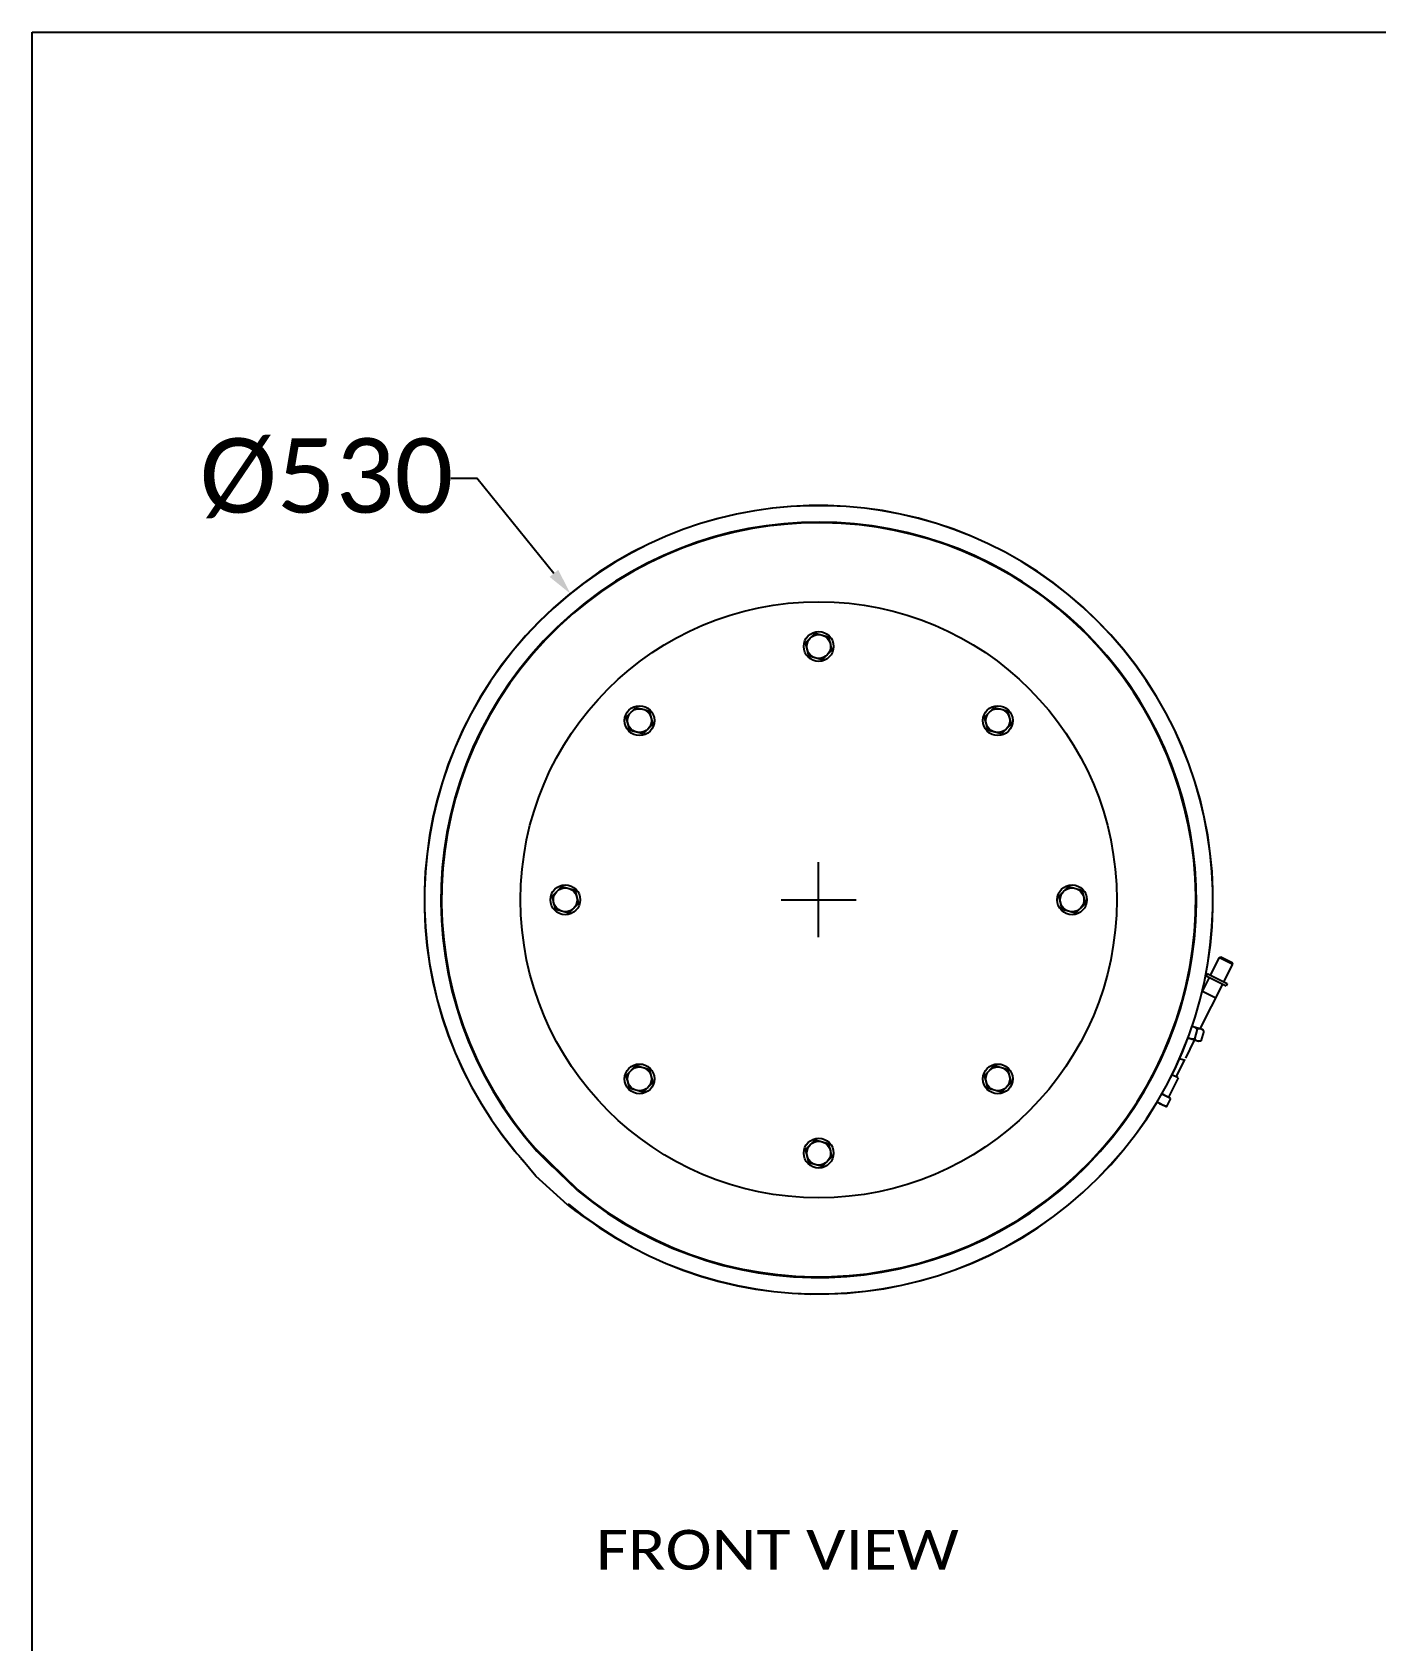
# Model space of a CAD drawing. Header units: millimetres. Extents: x 750 to 8479, y 2174 to 4333.
# Drawn here: x 750 to 1651, y 3254 to 4333 of the extents above; entities that cross this region are included whole.
import ezdxf
from ezdxf.enums import TextEntityAlignment as Align

# ---------------------------------------------------------------- set-up
doc = ezdxf.new("R2010")
doc.units = ezdxf.units.MM
doc.header["$LTSCALE"] = 153.67
doc.header["$PDMODE"] = 3
doc.header["$PDSIZE"] = 8
doc.layers.get('0').update_dxf_attribs({"linetype": 'CONTINUOUS'})
doc.layers.get('Defpoints').update_dxf_attribs({"linetype": 'CONTINUOUS'})
doc.layers.add('00_BUW_DATUM', color=7, linetype='CONTINUOUS')
doc.layers.add('02___PRT_ALL_AXES', color=7, linetype='CONTINUOUS')
doc.styles.get("Standard").update_dxf_attribs({"font": 'calibri.ttf'})
doc.dimstyles.get("Standard").update_dxf_attribs({"dimtxt": 17.5, "dimasz": 17.5, "dimexe": 1.5, "dimexo": 1, "dimtad": 1, "dimdsep": 46, "dimtxsty": 'Standard', "dimblk": '_FILLED', "dimblk1": '_FILLED', "dimblk2": '_FILLED', "dimcen": 0.09, "dimazin": 2, "dimtol": 1, "dimtp": 0.01, "dimtm": 0.01, "dimtfac": 1, "dimtofl": 0, "dimtmove": 0, "dimatfit": 3, "dimldrblk": '_FILLED', "dimfxl": 1, "dimtolj": 1, "dimarcsym": 0})

# ---------------------------------------------------------------- blocks, each defined once
blk = doc.blocks.new('_FILLED')
at = {"color": 0, "linetype": 'ByBlock'}
blk.add_solid([(0, 0), (-1, 0.214), (-1, -0.214)], dxfattribs=at)
blk = doc.blocks.new('*D82')
at = {"color": 0, "lineweight": -2}
for p in [(1030.5, 4033.9), (1099.8, 3970.1)]:
    blk.add_line(p, (1048, 4033.9), dxfattribs=at)
at = {"color": 0}
for p, q in [((1277.4, 3725.9), (1277.4, 3776.2)), ((1252.3, 3751.1), (1302.6, 3751.1))]:
    blk.add_line(p, q, dxfattribs=at)
at = {"layer": 'Defpoints', "color": 0}
for p in [(1110.8, 3956.5), (1444, 3545.6)]:
    blk.add_point(p, dxfattribs=at)
at = {"color": 0, "linetype": 'ByBlock', "lineweight": -2, "xscale": 17.5, "yscale": 17.5, "zscale": 17.5, "rotation": 309.043466369612}
blk.add_blockref('_FILLED', (1110.8, 3956.5), dxfattribs=at)
at = {"color": 0, "insert": (947.2, 4033.9), "char_height": 50, "attachment_point": 5}
blk.add_mtext('\\A1;\\A1;%%c530', dxfattribs=at)

msp = doc.modelspace()

# ---------------------------------------------------------------- linework, layer by layer
at = {"linetype": 'Continuous'}
for p, q in [((749.70428, 2174.27592), (749.70428, 4333.27592)), ((749.70428, 4333.27592), (3181.32362, 4333.27592)), ((1547.29285, 3712.72556), (1554.89507, 3708.92353)), ((1534.99225, 3689.80706), (1543.93604, 3685.33408)), ((1519.58629, 3644.59945), (1523.27215, 3643.50276)), ((1518.68112, 3631.48307), (1512.22589, 3618.57575)), ((1518.68112, 3631.48307), (1514.39289, 3633.62771)), ((1513.53744, 3617.79853), (1507.5732, 3620.78138)), ((1087.68552, 3565.69668), (1079.17314, 3575.95815)), ((1088.23245, 3582.44626), (1098.51378, 3572.16492))]:
    msp.add_line(p, q, dxfattribs=at)
for p, q in [((1115.8678, 3556.35152), (1087.31134, 3584.11739)), ((1115.59866, 3555.96698), (1090.66873, 3580.00998)), ((1108.86786, 3546.35199), (1087.68552, 3565.69668))]:
    msp.add_line(p, q)
at = {"layer": '00_BUW_DATUM', "linetype": 'Continuous'}
for p, q in [((1268.48895, 3923.45381), (1275.02093, 3929.98578)), ((1275.02093, 3929.98578), (1283.94377, 3927.59491)), ((1270.87982, 3914.53097), (1268.48895, 3923.45381)), ((1286.33464, 3918.67207), (1279.80266, 3912.1401)), ((1283.94377, 3927.59491), (1286.33464, 3918.67207)), ((1279.80266, 3912.1401), (1270.87982, 3914.53097)), ((1148.2808, 3873.66196), (1154.81277, 3880.19393)), ((1154.81277, 3880.19393), (1163.73561, 3877.80307)), ((1163.73561, 3877.80307), (1166.12648, 3868.88023)), ((1388.69711, 3873.66196), (1395.22908, 3880.19393)), ((1395.22908, 3880.19393), (1404.15192, 3877.80307)), ((1404.15192, 3877.80307), (1406.54279, 3868.88023)), ((1150.67167, 3864.73912), (1148.2808, 3873.66196)), ((1159.59451, 3862.34825), (1150.67167, 3864.73912)), ((1166.12648, 3868.88023), (1159.59451, 3862.34825)), ((1391.08797, 3864.73912), (1388.69711, 3873.66196)), ((1400.01082, 3862.34825), (1391.08797, 3864.73912)), ((1406.54279, 3868.88023), (1400.01082, 3862.34825)), ((1098.48895, 3753.45381), (1105.02093, 3759.98578)), ((1105.02093, 3759.98578), (1113.94377, 3757.59491)), ((1113.94377, 3757.59491), (1116.33464, 3748.67207)), ((1438.48895, 3753.45381), (1445.02093, 3759.98578)), ((1445.02093, 3759.98578), (1453.94377, 3757.59491)), ((1453.94377, 3757.59491), (1456.33464, 3748.67207)), ((1100.87982, 3744.53097), (1098.48895, 3753.45381)), ((1116.33464, 3748.67207), (1109.80266, 3742.1401)), ((1440.87982, 3744.53097), (1438.48895, 3753.45381)), ((1456.33464, 3748.67207), (1449.80266, 3742.1401)), ((1109.80266, 3742.1401), (1100.87982, 3744.53097)), ((1449.80266, 3742.1401), (1440.87982, 3744.53097)), ((1540.35981, 3700.53969), (1546.28655, 3712.39027)), ((1546.28655, 3712.39027), (1547.29281, 3712.72558)), ((1546.28659, 3712.39025), (1555.23038, 3707.91726)), ((1547.29285, 3712.72556), (1554.89507, 3708.92353)), ((1549.30365, 3696.06668), (1555.23038, 3707.91726)), ((1555.23038, 3707.91726), (1554.89507, 3708.92353)), ((1533.46796, 3664.403), (1548.49851, 3694.45679)), ((1534.63612, 3689.09508), (1539.55467, 3698.9298)), ((1538.12385, 3701.65794), (1537.31871, 3700.04805)), ((1537.31871, 3700.04805), (1550.73447, 3693.33854)), ((1538.12385, 3701.65794), (1551.53961, 3694.94843)), ((1551.53961, 3694.94843), (1550.73447, 3693.33854)), ((1534.8497, 3663.99188), (1527.86074, 3666.07138)), ((1531.45274, 3664.25712), (1529.46473, 3657.57567)), ((1535.83196, 3662.95413), (1533.84395, 3656.27268)), ((1535.83196, 3662.95413), (1534.8497, 3663.99188)), ((1523.64942, 3644.77069), (1529.65266, 3656.77426)), ((1532.45414, 3655.94072), (1525.13317, 3658.119)), ((1533.84395, 3656.27268), (1532.45414, 3655.94072)), ((1148.2808, 3633.24566), (1154.81277, 3639.77763)), ((1154.81277, 3639.77763), (1163.73561, 3637.38676)), ((1388.69711, 3633.24566), (1395.22908, 3639.77763)), ((1395.22908, 3639.77763), (1404.15192, 3637.38676)), ((1517.33955, 3632.15402), (1523.04857, 3643.56929)), ((1150.67167, 3624.32281), (1148.2808, 3633.24566)), ((1166.12648, 3628.46392), (1159.59451, 3621.93195)), ((1163.73561, 3637.38676), (1166.12648, 3628.46392)), ((1391.08797, 3624.32281), (1388.69711, 3633.24566)), ((1406.54279, 3628.46392), (1400.01082, 3621.93195)), ((1404.15192, 3637.38676), (1406.54279, 3628.46392)), ((1159.59451, 3621.93195), (1150.67167, 3624.32281)), ((1400.01082, 3621.93195), (1391.08797, 3624.32281)), ((1507.62661, 3620.87595), (1513.12027, 3618.12845)), ((1513.53744, 3617.79853), (1510.99432, 3612.71354)), ((1513.12027, 3618.12845), (1513.07175, 3618.03143)), ((1510.65615, 3612.08376), (1504.42149, 3615.20185)), ((1268.48895, 3583.45381), (1275.02093, 3589.98578)), ((1275.02093, 3589.98578), (1283.94377, 3587.59491)), ((1283.94377, 3587.59491), (1286.33464, 3578.67207)), ((1270.87982, 3574.53097), (1268.48895, 3583.45381)), ((1279.80266, 3572.1401), (1270.87982, 3574.53097)), ((1286.33464, 3578.67207), (1279.80266, 3572.1401))]:
    msp.add_line(p, q, dxfattribs=at)
for centre, radius in [((1277.41179, 3921.06294), 10), ((1277.41179, 3921.06294), 8), ((1157.20364, 3871.27109), 10), ((1157.20364, 3871.27109), 8), ((1397.61995, 3871.27109), 10), ((1397.61995, 3871.27109), 8), ((1107.41179, 3751.06294), 10), ((1107.41179, 3751.06294), 8), ((1447.41179, 3751.06294), 10), ((1447.41179, 3751.06294), 8), ((1157.20364, 3630.85479), 10), ((1157.20364, 3630.85479), 8), ((1397.61995, 3630.85479), 10), ((1397.61995, 3630.85479), 8), ((1277.41179, 3581.06294), 10), ((1277.41179, 3581.06294), 8)]:
    msp.add_circle(centre, radius, dxfattribs=at)
for points, knots in [([(1531.45274, 3664.25712), (1530.88741, 3664.61967), (1529.72582, 3665.29834), (1528.48948, 3665.83494), (1527.85571, 3666.0566)], [0, 0, 0, 0, 0.5000638002, 1, 1, 1, 1]), ([(1533.84612, 3664.29048), (1533.6604, 3664.34574), (1533.27474, 3664.42485), (1532.46644, 3664.45685), (1531.8558, 3664.35538), (1531.45274, 3664.25712)], [0, 0, 0, 0, 0.2403189606, 0.4854638038, 1, 1, 1, 1]), ([(1535.80605, 3662.98163), (1535.52545, 3663.27806), (1535.07478, 3663.68789), (1534.38992, 3664.0941), (1534.02911, 3664.23604), (1533.84612, 3664.29048)], [0, 0, 0, 0, 0.5142446933, 0.7594731023, 1, 1, 1, 1]), ([(1529.46473, 3657.57567), (1528.73569, 3657.58162), (1527.27676, 3657.65915), (1525.83779, 3657.93019), (1525.13472, 3658.12222)], [0, 0, 0, 0, 0.5000821869, 1, 1, 1, 1]), ([(1531.45057, 3656.23932), (1531.26485, 3656.29458), (1530.89867, 3656.43917), (1530.20435, 3656.85426), (1529.74851, 3657.27305), (1529.46473, 3657.57567)], [0, 0, 0, 0, 0.2403191585, 0.4854640433, 1, 1, 1, 1]), ([(1533.80719, 3656.26381), (1533.41019, 3656.16901), (1532.80879, 3656.07221), (1532.01327, 3656.10647), (1531.63355, 3656.18487), (1531.45057, 3656.23932)], [0, 0, 0, 0, 0.5142447312, 0.7594731562, 1, 1, 1, 1]), ([(1504.62405, 3615.56072), (1504.81339, 3615.39379), (1505.58341, 3614.74855), (1506.43363, 3614.19554), (1507.1065, 3613.85902)], [0, 0, 0, 0, 0.2512227251, 1, 1, 1, 1]), ([(1507.1065, 3613.85902), (1507.71038, 3613.55701), (1508.98654, 3613.07273), (1510.32075, 3612.8093), (1510.99432, 3612.71354)], [0, 0, 0, 0, 0.4980990397, 1, 1, 1, 1]), ([(1510.99432, 3612.71354), (1510.9489, 3612.62615), (1510.88449, 3612.50233), (1510.80341, 3612.34877), (1510.75512, 3612.25672), (1510.71579, 3612.1867), (1510.68729, 3612.12814), (1510.6679, 3612.10695), (1510.65993, 3612.08187), (1510.65615, 3612.08376)], [0, 0, 0, 0, 0.4131835198, 0.5848973319, 0.7299792239, 0.8459396545, 0.9306452514, 0.9822740499, 1, 1, 1, 1])]:
    msp.add_open_spline(points, degree=3, knots=knots, dxfattribs=at)
at = {"layer": '02___PRT_ALL_AXES', "linetype": 'Continuous'}
msp.add_circle((1277.41179, 3751.06294), 200, dxfattribs=at)
for centre, radius, start, end in [((1277.41179, 3751.06294), 264.6, 230.5252866, 219.58904797), ((1277.41179, 3751.06294), 264.5, 230.51901812, 219.58791573), ((1277.41179, 3751.06294), 253.46779, 230.32759341, 221.71103944), ((1277.41179, 3751.06294), 253, 230.31891125, 225), ((1277.41179, 3751.06294), 264.5, 219.58791573, 221.45425538), ((1277.41179, 3751.06294), 264.6, 220.98097561, 221.45945074), ((1271.38539, 3755.16102), 264.6, 232.10612724, 236.35473315)]:
    msp.add_arc(centre, radius, start, end, dxfattribs=at)

# ---------------------------------------------------------------- texts
at = {"linetype": 'Continuous', "width": 1.109888}
msp.add_text('FRONT VIEW', height=26.666667, dxfattribs=at).set_placement((1127.98049, 3301.55129), (1371.40461, 3301.55129), align=Align.FIT)

# ---------------------------------------------------------------- dimensions: what is measured, and where the dimension line sits
dim = msp.add_diameter_dim_2p(p1=(1444.02293, 3545.63417), p2=(1110.80066, 3956.49171), text='\\A1;%%c530', dimstyle='Standard', override={"dimtxt": 50, "dimtad": 0, "dimtih": 1, "dimtoh": 1, "dimdec": 4, "dimzin": 0, "dimtxsty": 'Standard', "dimcen": 25.146, "dimadec": 0, "dimazin": 0, "dimtdec": 4, "dimtzin": 0})
dim.commit()
dim.dimension.update_dxf_attribs({"geometry": '*D82', "text_midpoint": (947.17414, 4033.86329), "dimtype": 163})

doc.saveas('drawing.dxf')
